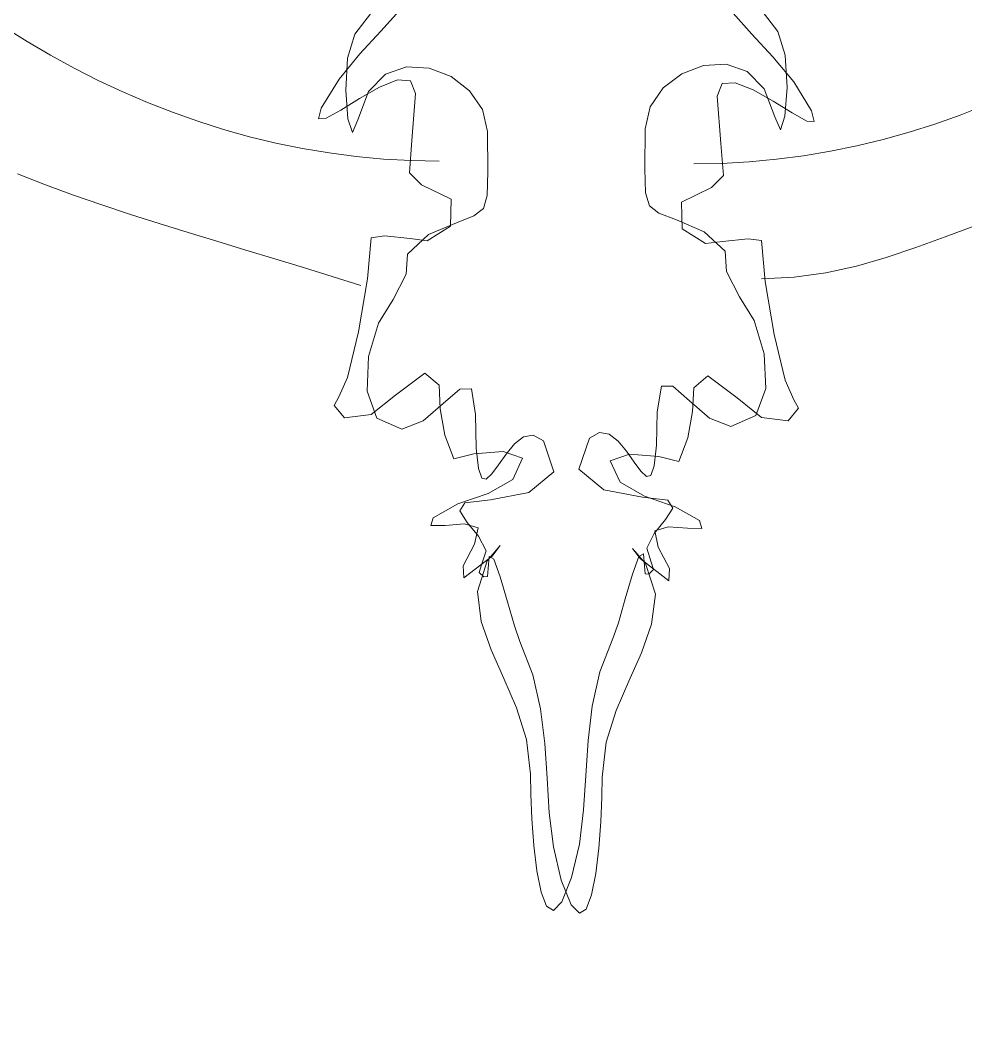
# Model space of a CAD drawing. Header units: centimetres. Extents: x -377343 to 693706, y 194584 to 813780.
# Drawn here: x 156887.95 to 156924.1, y 497990.06 to 498028.56 of the extents above; entities that cross this region are included whole.
import ezdxf

# ---------------------------------------------------------------- set-up
doc = ezdxf.new("R2010")
doc.units = ezdxf.units.CM
doc.layers.add('PIPA', color=11, linetype='Continuous')
doc.layers.add('TEXT', color=7, linetype='Continuous')

msp = doc.modelspace()

# ---------------------------------------------------------------- linework, layer by layer
at = {"layer": 'PIPA', "lineweight": 35, "extrusion": (0, 0.816497, 0.57735), "elevation": 193451.324}
msp.add_lwpolyline([(-421704.212, -325591.681), (-159560.265, -63447.734), (377343.333, -600351.331), (-158232.47, -1135927.133), (-693706.405, -600453.199), (-454216.825, -360963.619)], dxfattribs=at)
at = {"layer": 'TEXT', "color": 2, "linetype": 'Continuous', "lineweight": 13}
for p, q in [((156916.053, 498029.239), (156916.914, 498028.127)), ((156916.053, 498029.239), (156916.914, 498028.127)), ((156901.604, 498029.133), (156900.744, 498028.021)), ((156901.604, 498029.133), (156900.744, 498028.021)), ((156901.738, 498028.135), (156902.458, 498028.929)), ((156901.738, 498028.135), (156902.458, 498028.929)), ((156915.92, 498028.029), (156915.2, 498028.823)), ((156915.92, 498028.029), (156915.2, 498028.823)), ((156887.338, 498028.294), (156888.219, 498027.744)), ((156887.338, 498028.294), (156888.219, 498027.744)), ((156900.744, 498028.021), (156900.464, 498027.109)), ((156900.744, 498028.021), (156900.464, 498027.109)), ((156900.932, 498027.27), (156901.738, 498028.135)), ((156900.932, 498027.27), (156901.738, 498028.135)), ((156916.725, 498027.164), (156915.92, 498028.029)), ((156916.725, 498027.164), (156915.92, 498028.029)), ((156916.914, 498028.127), (156917.194, 498027.215)), ((156916.914, 498028.127), (156917.194, 498027.215)), ((156888.219, 498027.744), (156889.114, 498027.22)), ((156888.219, 498027.744), (156889.114, 498027.22)), ((156900.14, 498026.303), (156900.932, 498027.27)), ((156900.14, 498026.303), (156900.932, 498027.27)), ((156889.114, 498027.22), (156890.022, 498026.725)), ((156889.114, 498027.22), (156890.022, 498026.725)), ((156900.464, 498027.109), (156900.395, 498025.882)), ((156900.464, 498027.109), (156900.395, 498025.882)), ((156914.936, 498026.877), (156914.07, 498026.832)), ((156914.936, 498026.877), (156914.07, 498026.832)), ((156915.742, 498026.596), (156914.936, 498026.877)), ((156915.742, 498026.596), (156914.936, 498026.877)), ((156917.518, 498026.197), (156916.725, 498027.164)), ((156917.518, 498026.197), (156916.725, 498027.164)), ((156917.194, 498027.215), (156917.263, 498025.989)), ((156917.194, 498027.215), (156917.263, 498025.989)), ((156890.022, 498026.725), (156890.942, 498026.258)), ((156890.022, 498026.725), (156890.942, 498026.258)), ((156901.264, 498025.835), (156901.916, 498026.49)), ((156901.264, 498025.835), (156901.916, 498026.49)), ((156901.916, 498026.49), (156902.721, 498026.771)), ((156901.916, 498026.49), (156902.721, 498026.771)), ((156902.721, 498026.771), (156903.587, 498026.726)), ((156902.721, 498026.771), (156903.587, 498026.726)), ((156903.587, 498026.726), (156904.422, 498026.407)), ((156903.587, 498026.726), (156904.422, 498026.407)), ((156913.236, 498026.513), (156912.525, 498025.97)), ((156913.236, 498026.513), (156912.525, 498025.97)), ((156914.07, 498026.832), (156913.236, 498026.513)), ((156914.07, 498026.832), (156913.236, 498026.513)), ((156916.394, 498025.941), (156915.742, 498026.596)), ((156916.394, 498025.941), (156915.742, 498026.596)), ((156890.942, 498026.258), (156891.876, 498025.821)), ((156890.942, 498026.258), (156891.876, 498025.821)), ((156899.46, 498025.199), (156900.14, 498026.303)), ((156899.46, 498025.199), (156900.14, 498026.303)), ((156902.373, 498026.276), (156901.685, 498026)), ((156902.373, 498026.276), (156901.685, 498026)), ((156902.871, 498026.246), (156902.373, 498026.276)), ((156902.871, 498026.246), (156902.373, 498026.276)), ((156903.063, 498025.762), (156902.871, 498026.246)), ((156903.063, 498025.762), (156902.871, 498026.246)), ((156904.422, 498026.407), (156905.132, 498025.864)), ((156904.422, 498026.407), (156905.132, 498025.864)), ((156914.595, 498025.656), (156914.786, 498026.14)), ((156914.595, 498025.656), (156914.786, 498026.14)), ((156914.786, 498026.14), (156915.284, 498026.17)), ((156914.786, 498026.14), (156915.284, 498026.17)), ((156915.284, 498026.17), (156915.972, 498025.894)), ((156915.284, 498026.17), (156915.972, 498025.894)), ((156918.198, 498025.093), (156917.518, 498026.197)), ((156918.198, 498025.093), (156917.518, 498026.197)), ((156891.876, 498025.821), (156892.821, 498025.414)), ((156891.876, 498025.821), (156892.821, 498025.414)), ((156900.395, 498025.882), (156900.476, 498024.786)), ((156900.395, 498025.882), (156900.476, 498024.786)), ((156900.857, 498024.756), (156901.264, 498025.835)), ((156900.857, 498024.756), (156901.264, 498025.835)), ((156901.685, 498026), (156900.924, 498025.565)), ((156901.685, 498026), (156900.924, 498025.565)), ((156902.921, 498023.957), (156903.063, 498025.762)), ((156902.921, 498023.957), (156903.063, 498025.762)), ((156905.132, 498025.864), (156905.626, 498025.147)), ((156905.132, 498025.864), (156905.626, 498025.147)), ((156912.525, 498025.97), (156912.032, 498025.253)), ((156912.525, 498025.97), (156912.032, 498025.253)), ((156915.972, 498025.894), (156916.734, 498025.459)), ((156915.972, 498025.894), (156916.734, 498025.459)), ((156916.801, 498024.862), (156916.394, 498025.941)), ((156916.801, 498024.862), (156916.394, 498025.941)), ((156917.263, 498025.989), (156917.181, 498024.892)), ((156917.263, 498025.989), (156917.181, 498024.892)), ((156892.821, 498025.414), (156893.779, 498025.038)), ((156892.821, 498025.414), (156893.779, 498025.038)), ((156900.924, 498025.565), (156900.204, 498025.12)), ((156900.924, 498025.565), (156900.204, 498025.12)), ((156914.736, 498023.851), (156914.595, 498025.656)), ((156914.736, 498023.851), (156914.595, 498025.656)), ((156916.734, 498025.459), (156917.454, 498025.014)), ((156916.734, 498025.459), (156917.454, 498025.014)), ((156924.836, 498025.308), (156923.879, 498024.932)), ((156924.836, 498025.308), (156923.879, 498024.932)), ((156893.779, 498025.038), (156894.749, 498024.694)), ((156893.779, 498025.038), (156894.749, 498024.694)), ((156899.356, 498024.789), (156899.46, 498025.199)), ((156899.356, 498024.789), (156899.46, 498025.199)), ((156900.204, 498025.12), (156899.643, 498024.812)), ((156900.204, 498025.12), (156899.643, 498024.812)), ((156905.626, 498025.147), (156905.811, 498024.305)), ((156905.626, 498025.147), (156905.811, 498024.305)), ((156912.032, 498025.253), (156911.846, 498024.411)), ((156912.032, 498025.253), (156911.846, 498024.411)), ((156917.454, 498025.014), (156918.015, 498024.706)), ((156917.454, 498025.014), (156918.015, 498024.706)), ((156918.302, 498024.683), (156918.198, 498025.093)), ((156918.302, 498024.683), (156918.198, 498025.093)), ((156923.879, 498024.932), (156922.909, 498024.588)), ((156923.879, 498024.932), (156922.909, 498024.588)), ((156894.749, 498024.694), (156895.73, 498024.384)), ((156894.749, 498024.694), (156895.73, 498024.384)), ((156899.643, 498024.812), (156899.356, 498024.789)), ((156899.643, 498024.812), (156899.356, 498024.789)), ((156900.476, 498024.786), (156900.65, 498024.263)), ((156900.476, 498024.786), (156900.65, 498024.263)), ((156900.65, 498024.263), (156900.857, 498024.756)), ((156900.65, 498024.263), (156900.857, 498024.756)), ((156917.007, 498024.369), (156916.801, 498024.862)), ((156917.007, 498024.369), (156916.801, 498024.862)), ((156917.181, 498024.892), (156917.007, 498024.369)), ((156917.181, 498024.892), (156917.007, 498024.369)), ((156918.015, 498024.706), (156918.302, 498024.683)), ((156918.015, 498024.706), (156918.302, 498024.683)), ((156922.909, 498024.588), (156921.928, 498024.278)), ((156922.909, 498024.588), (156921.928, 498024.278)), ((156895.73, 498024.384), (156896.722, 498024.106)), ((156895.73, 498024.384), (156896.722, 498024.106)), ((156905.811, 498024.305), (156905.824, 498022.77)), ((156905.811, 498024.305), (156905.824, 498022.77)), ((156911.846, 498024.411), (156911.833, 498022.876)), ((156911.846, 498024.411), (156911.833, 498022.876)), ((156921.928, 498024.278), (156920.935, 498024)), ((156921.928, 498024.278), (156920.935, 498024)), ((156896.722, 498024.106), (156897.726, 498023.863)), ((156896.722, 498024.106), (156897.726, 498023.863)), ((156897.726, 498023.863), (156898.74, 498023.656)), ((156897.726, 498023.863), (156898.74, 498023.656)), ((156902.829, 498022.726), (156902.921, 498023.957)), ((156902.829, 498022.726), (156902.921, 498023.957)), ((156914.828, 498022.62), (156914.736, 498023.851)), ((156914.828, 498022.62), (156914.736, 498023.851)), ((156920.935, 498024), (156919.932, 498023.757)), ((156920.935, 498024), (156919.932, 498023.757)), ((156898.74, 498023.656), (156899.765, 498023.484)), ((156898.74, 498023.656), (156899.765, 498023.484)), ((156899.765, 498023.484), (156900.8, 498023.349)), ((156899.765, 498023.484), (156900.8, 498023.349)), ((156918.917, 498023.55), (156917.893, 498023.378)), ((156918.917, 498023.55), (156917.893, 498023.378)), ((156919.932, 498023.757), (156918.917, 498023.55)), ((156919.932, 498023.757), (156918.917, 498023.55)), ((156900.8, 498023.349), (156901.845, 498023.251)), ((156900.8, 498023.349), (156901.845, 498023.251)), ((156901.845, 498023.251), (156902.9, 498023.192)), ((156901.845, 498023.251), (156902.9, 498023.192)), ((156902.9, 498023.192), (156903.964, 498023.172)), ((156902.9, 498023.192), (156903.964, 498023.172)), ((156914.758, 498023.086), (156913.694, 498023.066)), ((156914.758, 498023.086), (156913.694, 498023.066)), ((156915.813, 498023.145), (156914.758, 498023.086)), ((156915.813, 498023.145), (156914.758, 498023.086)), ((156916.858, 498023.243), (156915.813, 498023.145)), ((156916.858, 498023.243), (156915.813, 498023.145)), ((156917.893, 498023.378), (156916.858, 498023.243)), ((156917.893, 498023.378), (156916.858, 498023.243)), ((156888.919, 498022.27), (156887.855, 498022.682)), ((156903.288, 498022.272), (156902.829, 498022.726)), ((156903.288, 498022.272), (156902.829, 498022.726)), ((156905.824, 498022.77), (156905.803, 498021.857)), ((156905.824, 498022.77), (156905.803, 498021.857)), ((156911.833, 498022.876), (156911.855, 498021.963)), ((156911.833, 498022.876), (156911.855, 498021.963)), ((156914.369, 498022.166), (156914.828, 498022.62)), ((156914.369, 498022.166), (156914.828, 498022.62)), ((156889.995, 498021.878), (156888.919, 498022.27)), ((156904.423, 498021.717), (156903.288, 498022.272)), ((156904.423, 498021.717), (156903.288, 498022.272)), ((156891.079, 498021.502), (156889.995, 498021.878)), ((156905.803, 498021.857), (156905.656, 498021.363)), ((156905.803, 498021.857), (156905.656, 498021.363)), ((156911.855, 498021.963), (156912.001, 498021.469)), ((156911.855, 498021.963), (156912.001, 498021.469)), ((156913.235, 498021.611), (156914.369, 498022.166)), ((156913.235, 498021.611), (156914.369, 498022.166)), ((156892.171, 498021.14), (156891.079, 498021.502)), ((156904.406, 498020.687), (156904.423, 498021.717)), ((156904.406, 498020.687), (156904.423, 498021.717)), ((156912.001, 498021.469), (156912.364, 498021.191)), ((156912.001, 498021.469), (156912.364, 498021.191)), ((156913.252, 498020.581), (156913.235, 498021.611)), ((156913.252, 498020.581), (156913.235, 498021.611)), ((156893.268, 498020.789), (156892.171, 498021.14)), ((156905.294, 498021.085), (156904.625, 498020.82)), ((156905.294, 498021.085), (156904.625, 498020.82)), ((156905.656, 498021.363), (156905.294, 498021.085)), ((156905.656, 498021.363), (156905.294, 498021.085)), ((156912.364, 498021.191), (156913.032, 498020.926)), ((156912.364, 498021.191), (156913.032, 498020.926)), ((156894.37, 498020.447), (156893.268, 498020.789)), ((156903.513, 498020.132), (156904.406, 498020.687)), ((156903.513, 498020.132), (156904.406, 498020.687)), ((156904.625, 498020.82), (156903.559, 498020.364)), ((156904.625, 498020.82), (156903.559, 498020.364)), ((156913.032, 498020.926), (156914.098, 498020.47)), ((156913.032, 498020.926), (156914.098, 498020.47)), ((156924.437, 498020.7), (156923.305, 498020.28)), ((156895.474, 498020.11), (156894.37, 498020.447)), ((156901.374, 498020.245), (156901.879, 498020.316)), ((156901.374, 498020.245), (156901.879, 498020.316)), ((156901.879, 498020.316), (156902.859, 498020.211)), ((156901.879, 498020.316), (156902.859, 498020.211)), ((156903.559, 498020.364), (156902.758, 498019.622)), ((156903.559, 498020.364), (156902.758, 498019.622)), ((156914.144, 498020.026), (156913.252, 498020.581)), ((156914.144, 498020.026), (156913.252, 498020.581)), ((156914.098, 498020.47), (156914.899, 498019.728)), ((156914.098, 498020.47), (156914.899, 498019.728)), ((156896.578, 498019.776), (156895.474, 498020.11)), ((156901.228, 498018.677), (156901.374, 498020.245)), ((156901.228, 498018.677), (156901.374, 498020.245)), ((156902.859, 498020.211), (156903.513, 498020.132)), ((156902.859, 498020.211), (156903.513, 498020.132)), ((156914.799, 498020.105), (156914.144, 498020.026)), ((156914.799, 498020.105), (156914.144, 498020.026)), ((156915.779, 498020.21), (156914.799, 498020.105)), ((156915.779, 498020.21), (156914.799, 498020.105)), ((156916.284, 498020.139), (156915.779, 498020.21)), ((156916.284, 498020.139), (156915.779, 498020.21)), ((156916.43, 498018.571), (156916.284, 498020.139)), ((156916.43, 498018.571), (156916.284, 498020.139)), ((156923.305, 498020.28), (156922.181, 498019.871)), ((156897.682, 498019.443), (156896.578, 498019.776)), ((156902.758, 498019.622), (156902.708, 498018.854)), ((156902.758, 498019.622), (156902.708, 498018.854)), ((156914.899, 498019.728), (156914.949, 498018.96)), ((156914.899, 498019.728), (156914.949, 498018.96)), ((156922.181, 498019.871), (156921.055, 498019.493)), ((156898.782, 498019.108), (156897.682, 498019.443)), ((156919.913, 498019.164), (156918.745, 498018.905)), ((156921.055, 498019.493), (156919.913, 498019.164)), ((156899.879, 498018.768), (156898.782, 498019.108)), ((156900.969, 498018.42), (156899.879, 498018.768)), ((156902.708, 498018.854), (156902.208, 498017.887)), ((156902.708, 498018.854), (156902.208, 498017.887)), ((156914.949, 498018.96), (156915.45, 498017.993)), ((156914.949, 498018.96), (156915.45, 498017.993)), ((156918.745, 498018.905), (156917.539, 498018.736)), ((156900.881, 498016.655), (156901.228, 498018.677)), ((156900.881, 498016.655), (156901.228, 498018.677)), ((156917.539, 498018.736), (156916.284, 498018.675)), ((156916.776, 498016.549), (156916.43, 498018.571)), ((156916.776, 498016.549), (156916.43, 498018.571)), ((156915.45, 498017.993), (156916.009, 498017.088)), ((156915.45, 498017.993), (156916.009, 498017.088)), ((156902.208, 498017.887), (156901.649, 498016.982)), ((156902.208, 498017.887), (156901.649, 498016.982)), ((156901.649, 498016.982), (156901.273, 498015.705)), ((156901.649, 498016.982), (156901.273, 498015.705)), ((156916.009, 498017.088), (156916.385, 498015.811)), ((156916.009, 498017.088), (156916.385, 498015.811)), ((156900.471, 498014.908), (156900.881, 498016.655)), ((156900.471, 498014.908), (156900.881, 498016.655)), ((156917.186, 498014.802), (156916.776, 498016.549)), ((156917.186, 498014.802), (156916.776, 498016.549)), ((156901.273, 498015.705), (156901.211, 498014.384)), ((156901.273, 498015.705), (156901.211, 498014.384)), ((156916.385, 498015.811), (156916.447, 498014.49)), ((156916.385, 498015.811), (156916.447, 498014.49)), ((156903.418, 498015.073), (156902.296, 498014.231)), ((156903.418, 498015.073), (156902.296, 498014.231)), ((156903.964, 498014.614), (156903.418, 498015.073)), ((156903.964, 498014.614), (156903.418, 498015.073)), ((156913.694, 498014.508), (156914.24, 498014.967)), ((156913.694, 498014.508), (156914.24, 498014.967)), ((156914.24, 498014.967), (156915.362, 498014.125)), ((156914.24, 498014.967), (156915.362, 498014.125)), ((156900.135, 498014.164), (156900.471, 498014.908)), ((156900.135, 498014.164), (156900.471, 498014.908)), ((156904.01, 498013.709), (156903.964, 498014.614)), ((156904.01, 498013.709), (156903.964, 498014.614)), ((156912.46, 498014.58), (156912.297, 498013.601)), ((156912.46, 498014.58), (156912.297, 498013.601)), ((156912.899, 498014.57), (156912.46, 498014.58)), ((156912.899, 498014.57), (156912.46, 498014.58)), ((156913.537, 498014.014), (156912.899, 498014.57)), ((156913.537, 498014.014), (156912.899, 498014.57)), ((156917.522, 498014.058), (156917.186, 498014.802)), ((156917.522, 498014.058), (156917.186, 498014.802)), ((156899.956, 498013.839), (156900.135, 498014.164)), ((156899.956, 498013.839), (156900.135, 498014.164)), ((156901.211, 498014.384), (156901.592, 498013.35)), ((156901.211, 498014.384), (156901.592, 498013.35)), ((156902.296, 498014.231), (156901.374, 498013.488)), ((156902.296, 498014.231), (156901.374, 498013.488)), ((156904.12, 498013.908), (156904.759, 498014.464)), ((156904.12, 498013.908), (156904.759, 498014.464)), ((156904.759, 498014.464), (156905.198, 498014.474)), ((156904.759, 498014.464), (156905.198, 498014.474)), ((156905.198, 498014.474), (156905.361, 498013.495)), ((156905.198, 498014.474), (156905.361, 498013.495)), ((156913.648, 498013.603), (156913.694, 498014.508)), ((156913.648, 498013.603), (156913.694, 498014.508)), ((156916.447, 498014.49), (156916.066, 498013.456)), ((156916.447, 498014.49), (156916.066, 498013.456)), ((156900.352, 498013.363), (156899.956, 498013.839)), ((156900.352, 498013.363), (156899.956, 498013.839)), ((156903.357, 498013.25), (156904.12, 498013.908)), ((156903.357, 498013.25), (156904.12, 498013.908)), ((156914.3, 498013.356), (156913.537, 498014.014)), ((156914.3, 498013.356), (156913.537, 498014.014)), ((156915.362, 498014.125), (156916.284, 498013.382)), ((156915.362, 498014.125), (156916.284, 498013.382)), ((156917.702, 498013.733), (156917.522, 498014.058)), ((156917.702, 498013.733), (156917.522, 498014.058)), ((156901.374, 498013.488), (156900.352, 498013.363)), ((156901.374, 498013.488), (156900.352, 498013.363)), ((156904.181, 498012.704), (156904.01, 498013.709)), ((156904.181, 498012.704), (156904.01, 498013.709)), ((156905.361, 498013.495), (156905.388, 498012.21)), ((156905.361, 498013.495), (156905.388, 498012.21)), ((156912.297, 498013.601), (156912.269, 498012.316)), ((156912.297, 498013.601), (156912.269, 498012.316)), ((156913.477, 498012.598), (156913.648, 498013.603)), ((156913.477, 498012.598), (156913.648, 498013.603)), ((156916.066, 498013.456), (156915.112, 498013.038)), ((156916.066, 498013.456), (156915.112, 498013.038)), ((156916.284, 498013.382), (156917.306, 498013.257)), ((156916.284, 498013.382), (156917.306, 498013.257)), ((156917.306, 498013.257), (156917.702, 498013.733)), ((156917.306, 498013.257), (156917.702, 498013.733)), ((156901.592, 498013.35), (156902.546, 498012.932)), ((156901.592, 498013.35), (156902.546, 498012.932)), ((156902.546, 498012.932), (156903.357, 498013.25)), ((156902.546, 498012.932), (156903.357, 498013.25)), ((156915.112, 498013.038), (156914.3, 498013.356)), ((156915.112, 498013.038), (156914.3, 498013.356)), ((156904.527, 498011.799), (156904.181, 498012.704)), ((156904.527, 498011.799), (156904.181, 498012.704)), ((156906.844, 498012.368), (156907.191, 498012.638)), ((156906.844, 498012.368), (156907.191, 498012.638)), ((156907.191, 498012.638), (156907.561, 498012.706)), ((156907.191, 498012.638), (156907.561, 498012.706)), ((156907.561, 498012.706), (156907.951, 498012.481)), ((156907.561, 498012.706), (156907.951, 498012.481)), ((156910.097, 498012.812), (156909.707, 498012.587)), ((156910.097, 498012.812), (156909.707, 498012.587)), ((156910.467, 498012.744), (156910.097, 498012.812)), ((156910.467, 498012.744), (156910.097, 498012.812)), ((156910.813, 498012.474), (156910.467, 498012.744)), ((156910.813, 498012.474), (156910.467, 498012.744)), ((156906.526, 498011.983), (156906.844, 498012.368)), ((156906.526, 498011.983), (156906.844, 498012.368)), ((156907.951, 498012.481), (156908.351, 498011.297)), ((156907.951, 498012.481), (156908.351, 498011.297)), ((156909.707, 498012.587), (156909.306, 498011.403)), ((156909.707, 498012.587), (156909.306, 498011.403)), ((156911.132, 498012.089), (156910.813, 498012.474)), ((156911.132, 498012.089), (156910.813, 498012.474)), ((156912.269, 498012.316), (156912.19, 498011.534)), ((156912.269, 498012.316), (156912.19, 498011.534)), ((156913.131, 498011.693), (156913.477, 498012.598)), ((156913.131, 498011.693), (156913.477, 498012.598)), ((156905.291, 498011.993), (156904.527, 498011.799)), ((156905.291, 498011.993), (156904.527, 498011.799)), ((156906.413, 498012.081), (156905.291, 498011.993)), ((156906.413, 498012.081), (156905.291, 498011.993)), ((156905.388, 498012.21), (156905.468, 498011.428)), ((156905.388, 498012.21), (156905.468, 498011.428)), ((156906.238, 498011.572), (156906.526, 498011.983)), ((156906.238, 498011.572), (156906.526, 498011.983)), ((156907.156, 498011.831), (156906.413, 498012.081)), ((156907.156, 498011.831), (156906.413, 498012.081)), ((156906.779, 498011.011), (156907.156, 498011.831)), ((156906.779, 498011.011), (156907.156, 498011.831)), ((156910.502, 498011.725), (156911.245, 498011.975)), ((156910.502, 498011.725), (156911.245, 498011.975)), ((156911.42, 498011.678), (156911.132, 498012.089)), ((156911.42, 498011.678), (156911.132, 498012.089)), ((156911.245, 498011.975), (156912.367, 498011.887)), ((156911.245, 498011.975), (156912.367, 498011.887)), ((156912.367, 498011.887), (156913.131, 498011.693)), ((156912.367, 498011.887), (156913.131, 498011.693)), ((156905.985, 498011.222), (156906.238, 498011.572)), ((156905.985, 498011.222), (156906.238, 498011.572)), ((156910.879, 498010.905), (156910.502, 498011.725)), ((156910.879, 498010.905), (156910.502, 498011.725)), ((156911.673, 498011.328), (156911.42, 498011.678)), ((156911.673, 498011.328), (156911.42, 498011.678)), ((156912.19, 498011.534), (156912.061, 498011.168)), ((156912.19, 498011.534), (156912.061, 498011.168)), ((156905.468, 498011.428), (156905.596, 498011.062)), ((156905.468, 498011.428), (156905.596, 498011.062)), ((156905.596, 498011.062), (156905.77, 498011.023)), ((156905.596, 498011.062), (156905.77, 498011.023)), ((156905.77, 498011.023), (156905.985, 498011.222)), ((156905.77, 498011.023), (156905.985, 498011.222)), ((156908.351, 498011.297), (156907.4, 498010.513)), ((156908.351, 498011.297), (156907.4, 498010.513)), ((156909.306, 498011.403), (156910.257, 498010.619)), ((156909.306, 498011.403), (156910.257, 498010.619)), ((156911.888, 498011.129), (156911.673, 498011.328)), ((156911.888, 498011.129), (156911.673, 498011.328)), ((156912.061, 498011.168), (156911.888, 498011.129)), ((156912.061, 498011.168), (156911.888, 498011.129)), ((156905.841, 498010.481), (156906.779, 498011.011)), ((156905.841, 498010.481), (156906.779, 498011.011)), ((156911.817, 498010.375), (156910.879, 498010.905)), ((156911.817, 498010.375), (156910.879, 498010.905)), ((156904.677, 498010.077), (156905.841, 498010.481)), ((156904.677, 498010.077), (156905.841, 498010.481)), ((156907.4, 498010.513), (156905.924, 498010.229)), ((156907.4, 498010.513), (156905.924, 498010.229)), ((156910.257, 498010.619), (156911.734, 498010.335)), ((156910.257, 498010.619), (156911.734, 498010.335)), ((156911.734, 498010.335), (156912.705, 498010.222)), ((156911.734, 498010.335), (156912.705, 498010.222)), ((156912.981, 498009.971), (156911.817, 498010.375)), ((156912.981, 498009.971), (156911.817, 498010.375)), ((156903.739, 498009.547), (156904.677, 498010.077)), ((156903.739, 498009.547), (156904.677, 498010.077)), ((156904.953, 498010.116), (156904.76, 498009.812)), ((156904.953, 498010.116), (156904.76, 498009.812)), ((156905.924, 498010.229), (156904.953, 498010.116)), ((156905.924, 498010.229), (156904.953, 498010.116)), ((156912.897, 498009.918), (156912.62, 498009.477)), ((156912.897, 498009.918), (156912.62, 498009.477)), ((156912.705, 498010.222), (156912.897, 498009.918)), ((156912.705, 498010.222), (156912.897, 498009.918)), ((156913.919, 498009.441), (156912.981, 498009.971)), ((156913.919, 498009.441), (156912.981, 498009.971)), ((156903.654, 498009.247), (156903.739, 498009.547)), ((156903.654, 498009.247), (156903.739, 498009.547)), ((156904.76, 498009.812), (156905.037, 498009.371)), ((156904.76, 498009.812), (156905.037, 498009.371)), ((156904.196, 498009.255), (156903.654, 498009.247)), ((156904.196, 498009.255), (156903.654, 498009.247)), ((156904.939, 498009.312), (156904.196, 498009.255)), ((156904.939, 498009.312), (156904.196, 498009.255)), ((156905.454, 498009.158), (156904.939, 498009.312)), ((156905.454, 498009.158), (156904.939, 498009.312)), ((156905.037, 498009.371), (156905.474, 498008.845)), ((156905.037, 498009.371), (156905.474, 498008.845)), ((156905.315, 498008.534), (156905.454, 498009.158)), ((156905.315, 498008.534), (156905.454, 498009.158)), ((156912.62, 498009.477), (156912.184, 498008.951)), ((156912.62, 498009.477), (156912.184, 498008.951)), ((156912.204, 498009.052), (156912.719, 498009.206)), ((156912.204, 498009.052), (156912.719, 498009.206)), ((156912.719, 498009.206), (156913.461, 498009.149)), ((156912.719, 498009.206), (156913.461, 498009.149)), ((156913.461, 498009.149), (156914.004, 498009.141)), ((156913.461, 498009.149), (156914.004, 498009.141)), ((156914.004, 498009.141), (156913.919, 498009.441)), ((156914.004, 498009.141), (156913.919, 498009.441)), ((156905.474, 498008.845), (156905.76, 498008.287)), ((156905.474, 498008.845), (156905.76, 498008.287)), ((156912.184, 498008.951), (156911.898, 498008.393)), ((156912.184, 498008.951), (156911.898, 498008.393)), ((156912.342, 498008.428), (156912.204, 498009.052)), ((156912.342, 498008.428), (156912.204, 498009.052)), ((156904.89, 498007.716), (156905.315, 498008.534)), ((156904.89, 498007.716), (156905.315, 498008.534)), ((156905.799, 498007.908), (156906.295, 498008.484)), ((156905.799, 498007.908), (156906.295, 498008.484)), ((156906.295, 498008.484), (156905.991, 498008.083)), ((156906.295, 498008.484), (156905.991, 498008.083)), ((156911.859, 498007.802), (156911.362, 498008.378)), ((156911.362, 498008.378), (156911.667, 498007.977)), ((156911.859, 498007.802), (156911.362, 498008.378)), ((156911.362, 498008.378), (156911.667, 498007.977)), ((156911.898, 498008.393), (156912.072, 498007.858)), ((156911.898, 498008.393), (156912.072, 498007.858)), ((156912.768, 498007.61), (156912.342, 498008.428)), ((156912.768, 498007.61), (156912.342, 498008.428)), ((156905.991, 498008.083), (156904.915, 498007.249)), ((156905.991, 498008.083), (156904.915, 498007.249)), ((156905.76, 498008.287), (156905.586, 498007.752)), ((156905.76, 498008.287), (156905.586, 498007.752)), ((156905.811, 498007.302), (156905.88, 498008.064)), ((156905.811, 498007.302), (156905.88, 498008.064)), ((156905.88, 498008.064), (156906.057, 498007.961)), ((156905.88, 498008.064), (156906.057, 498007.961)), ((156911.6, 498008.067), (156911.354, 498007.394)), ((156911.6, 498008.067), (156911.354, 498007.394)), ((156911.778, 498008.17), (156911.6, 498008.067)), ((156911.778, 498008.17), (156911.6, 498008.067)), ((156911.846, 498007.408), (156911.778, 498008.17)), ((156911.846, 498007.408), (156911.778, 498008.17)), ((156904.915, 498007.249), (156904.89, 498007.716)), ((156904.915, 498007.249), (156904.89, 498007.716)), ((156905.428, 498006.732), (156905.799, 498007.908)), ((156905.428, 498006.732), (156905.799, 498007.908)), ((156905.586, 498007.752), (156905.494, 498007.46)), ((156905.586, 498007.752), (156905.494, 498007.46)), ((156906.057, 498007.961), (156906.304, 498007.287)), ((156906.057, 498007.961), (156906.304, 498007.287)), ((156911.667, 498007.977), (156912.743, 498007.143)), ((156911.667, 498007.977), (156912.743, 498007.143)), ((156912.23, 498006.626), (156911.859, 498007.802)), ((156912.23, 498006.626), (156911.859, 498007.802)), ((156912.072, 498007.858), (156912.163, 498007.566)), ((156912.072, 498007.858), (156912.163, 498007.566)), ((156912.743, 498007.143), (156912.768, 498007.61)), ((156912.743, 498007.143), (156912.768, 498007.61)), ((156905.494, 498007.46), (156905.678, 498007.293)), ((156905.494, 498007.46), (156905.678, 498007.293)), ((156905.678, 498007.293), (156905.811, 498007.302)), ((156905.678, 498007.293), (156905.811, 498007.302)), ((156906.304, 498007.287), (156906.579, 498006.342)), ((156906.304, 498007.287), (156906.579, 498006.342)), ((156911.354, 498007.394), (156911.079, 498006.448)), ((156911.354, 498007.394), (156911.079, 498006.448)), ((156911.98, 498007.399), (156911.846, 498007.408)), ((156911.98, 498007.399), (156911.846, 498007.408)), ((156912.163, 498007.566), (156911.98, 498007.399)), ((156912.163, 498007.566), (156911.98, 498007.399)), ((156905.578, 498005.589), (156905.428, 498006.732)), ((156905.578, 498005.589), (156905.428, 498006.732)), ((156911.079, 498006.448), (156910.817, 498005.528)), ((156911.079, 498006.448), (156910.817, 498005.528)), ((156912.08, 498005.483), (156912.23, 498006.626)), ((156912.08, 498005.483), (156912.23, 498006.626)), ((156906.579, 498006.342), (156906.841, 498005.422)), ((156906.579, 498006.342), (156906.841, 498005.422)), ((156905.953, 498004.497), (156905.578, 498005.589)), ((156905.953, 498004.497), (156905.578, 498005.589)), ((156906.841, 498005.422), (156907.05, 498004.824)), ((156906.841, 498005.422), (156907.05, 498004.824)), ((156910.817, 498005.528), (156910.608, 498004.93)), ((156910.817, 498005.528), (156910.608, 498004.93)), ((156911.704, 498004.39), (156912.08, 498005.483)), ((156911.704, 498004.39), (156912.08, 498005.483)), ((156910.608, 498004.93), (156910.107, 498003.657)), ((156910.608, 498004.93), (156910.107, 498003.657)), ((156907.05, 498004.824), (156907.551, 498003.551)), ((156907.05, 498004.824), (156907.551, 498003.551)), ((156906.441, 498003.41), (156905.953, 498004.497)), ((156906.441, 498003.41), (156905.953, 498004.497)), ((156911.216, 498003.304), (156911.704, 498004.39)), ((156911.216, 498003.304), (156911.704, 498004.39)), ((156906.929, 498002.286), (156906.441, 498003.41)), ((156906.929, 498002.286), (156906.441, 498003.41)), ((156907.551, 498003.551), (156907.845, 498002.248)), ((156907.551, 498003.551), (156907.845, 498002.248)), ((156910.107, 498003.657), (156909.813, 498002.354)), ((156910.107, 498003.657), (156909.813, 498002.354)), ((156910.728, 498002.18), (156911.216, 498003.304)), ((156910.728, 498002.18), (156911.216, 498003.304)), ((156907.305, 498001.081), (156906.929, 498002.286)), ((156907.305, 498001.081), (156906.929, 498002.286)), ((156907.845, 498002.248), (156908.001, 498000.927)), ((156907.845, 498002.248), (156908.001, 498000.927)), ((156909.813, 498002.354), (156909.656, 498001.033)), ((156909.813, 498002.354), (156909.656, 498001.033)), ((156910.353, 498000.975), (156910.728, 498002.18)), ((156910.353, 498000.975), (156910.728, 498002.18)), ((156907.455, 497999.75), (156907.305, 498001.081)), ((156907.455, 497999.75), (156907.305, 498001.081)), ((156908.001, 498000.927), (156908.089, 497999.6)), ((156908.001, 498000.927), (156908.089, 497999.6)), ((156909.656, 498001.033), (156909.569, 497999.706)), ((156909.656, 498001.033), (156909.569, 497999.706)), ((156910.203, 497999.644), (156910.353, 498000.975)), ((156910.203, 497999.644), (156910.353, 498000.975)), ((156907.468, 497998.985), (156907.455, 497999.75)), ((156907.468, 497998.985), (156907.455, 497999.75)), ((156908.089, 497999.6), (156908.176, 497998.28)), ((156908.089, 497999.6), (156908.176, 497998.28)), ((156909.569, 497999.706), (156909.482, 497998.386)), ((156909.569, 497999.706), (156909.482, 497998.386)), ((156910.19, 497998.879), (156910.203, 497999.644)), ((156910.19, 497998.879), (156910.203, 497999.644)), ((156907.511, 497998.04), (156907.468, 497998.985)), ((156907.511, 497998.04), (156907.468, 497998.985)), ((156910.147, 497997.934), (156910.19, 497998.879)), ((156910.147, 497997.934), (156910.19, 497998.879)), ((156909.482, 497998.386), (156909.325, 497997.083)), ((156909.482, 497998.386), (156909.325, 497997.083)), ((156907.588, 497997.027), (156907.511, 497998.04)), ((156907.588, 497997.027), (156907.511, 497998.04)), ((156908.176, 497998.28), (156908.332, 497996.977)), ((156908.176, 497998.28), (156908.332, 497996.977)), ((156910.07, 497996.921), (156910.147, 497997.934)), ((156910.07, 497996.921), (156910.147, 497997.934)), ((156907.704, 497996.059), (156907.588, 497997.027)), ((156907.704, 497996.059), (156907.588, 497997.027)), ((156908.332, 497996.977), (156908.626, 497995.703)), ((156908.332, 497996.977), (156908.626, 497995.703)), ((156909.325, 497997.083), (156909.031, 497995.809)), ((156909.325, 497997.083), (156909.031, 497995.809)), ((156909.953, 497995.953), (156910.07, 497996.921)), ((156909.953, 497995.953), (156910.07, 497996.921)), ((156907.864, 497995.247), (156907.704, 497996.059)), ((156907.864, 497995.247), (156907.704, 497996.059)), ((156908.626, 497995.703), (156909.007, 497994.767)), ((156908.626, 497995.703), (156909.007, 497994.767)), ((156909.031, 497995.809), (156908.651, 497994.873)), ((156909.031, 497995.809), (156908.651, 497994.873)), ((156909.794, 497995.141), (156909.953, 497995.953)), ((156909.794, 497995.141), (156909.953, 497995.953)), ((156908.072, 497994.704), (156907.864, 497995.247)), ((156908.072, 497994.704), (156907.864, 497995.247)), ((156909.586, 497994.598), (156909.794, 497995.141)), ((156909.586, 497994.598), (156909.794, 497995.141)), ((156908.333, 497994.542), (156908.072, 497994.704)), ((156908.333, 497994.542), (156908.072, 497994.704)), ((156908.651, 497994.873), (156908.333, 497994.542)), ((156908.651, 497994.873), (156908.333, 497994.542)), ((156909.007, 497994.767), (156909.325, 497994.436)), ((156909.007, 497994.767), (156909.325, 497994.436)), ((156909.325, 497994.436), (156909.586, 497994.598)), ((156909.325, 497994.436), (156909.586, 497994.598))]:
    msp.add_line(p, q, dxfattribs=at)

doc.saveas('drawing.dxf')
